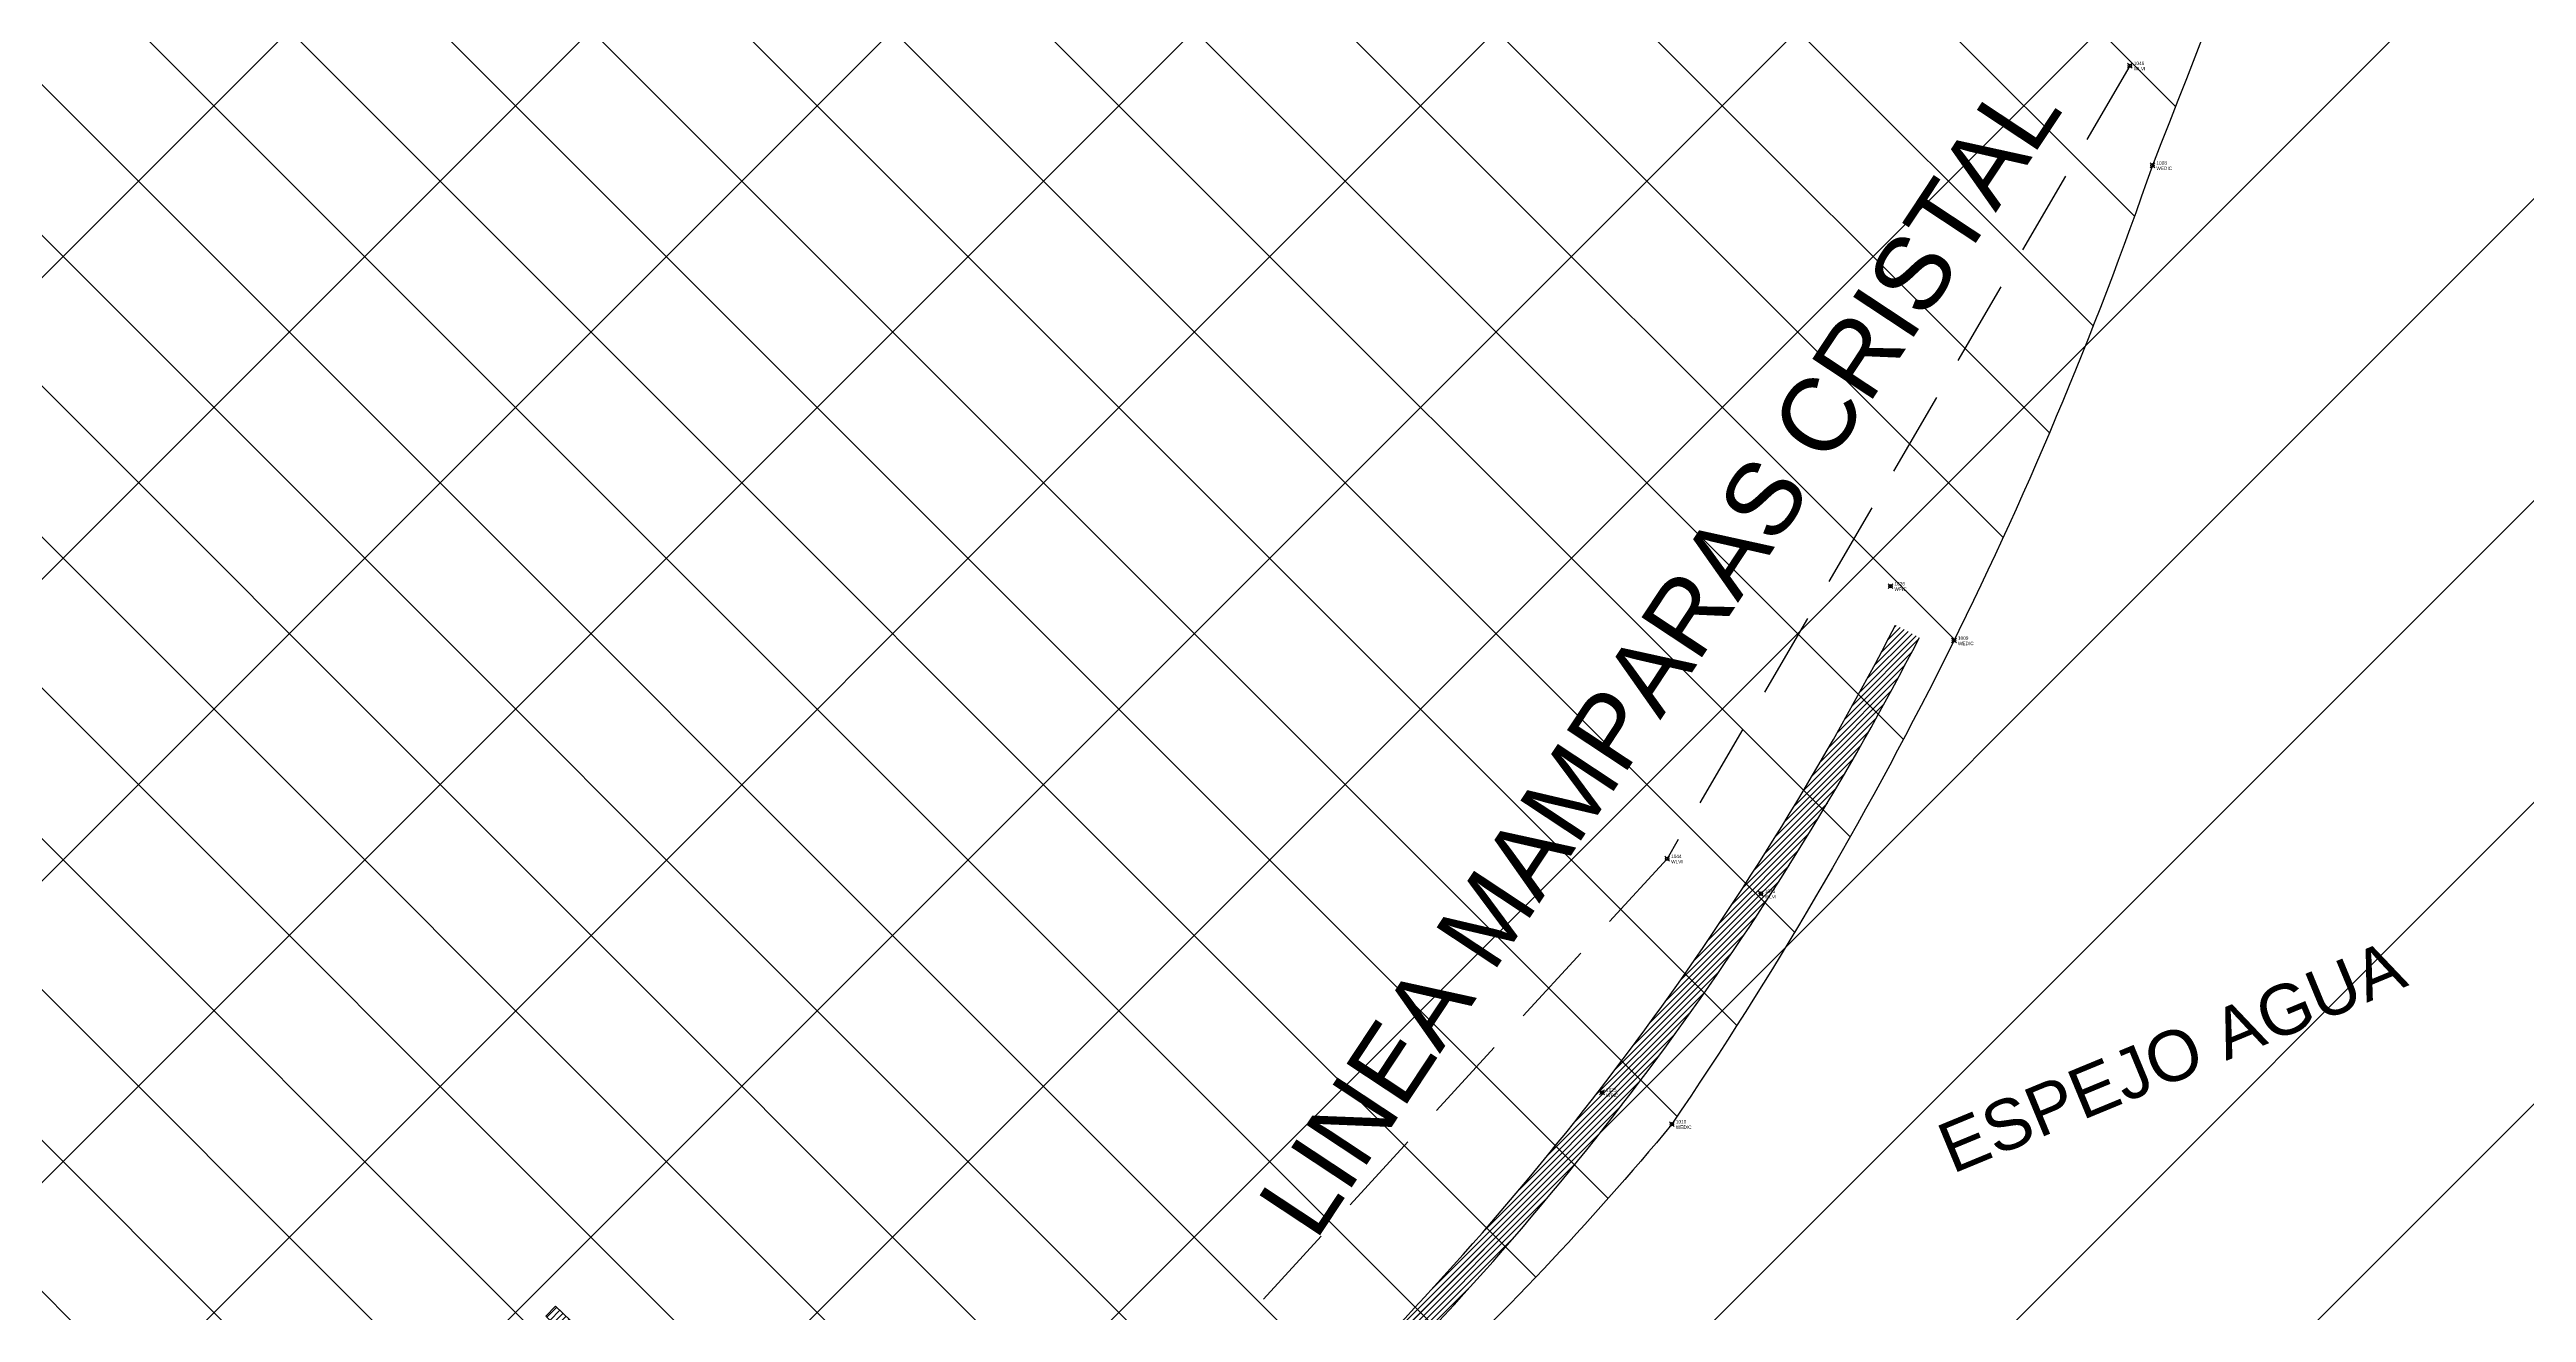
# Model space of a CAD drawing. Extents: x 352140 to 354978, y 6304672 to 6307963.
# Drawn here: x 352557.92 to 352594.79, y 6305464.39 to 6305483.18 of the extents above; entities that cross this region are included whole.
import ezdxf

# ---------------------------------------------------------------- set-up
doc = ezdxf.new("R2010")
doc.units = 0
doc.linetypes.add('DIVIDE', pattern=[1.25, 0.5, -0.25, 0, -0.25, 0, -0.25])
doc.linetypes.add('HIDDEN', pattern=[9.525, 6.35, -3.175])
doc.layers.get('0').update_dxf_attribs({"linetype": 'CONTINUOUS'})
for name, color, linetype in [('0-LEVANTAMIENTO 2020.SEP', 252, 'CONTINUOUS'), ('02_Geo ext_Acotamiento', 7, 'CONTINUOUS'), ('1-LINEA DE CIERRO', 7, 'DIVIDE'), ('1-LINEA EXTERIOR EDIFICIO MADERAS', 252, 'CONTINUOUS'), ('1-LINEA MAMPARA DE CRISTAL', 7, 'HIDDEN'), ('1-MURO', 7, 'CONTINUOUS'), ('2-ACHURADO MURO', 9, 'CONTINUOUS'), ('V-NODE-TEXT5', 5, 'CONTINUOUS')]:
    doc.layers.add(name, color=color, linetype=linetype)
doc.styles.add('A', font='arial.ttf', dxfattribs={"height": 2})
doc.styles.add('ROMANS', font='romans.shx', dxfattribs={"width": 0.75})
doc.dimstyles.new('Principal', dxfattribs={"dimscale": 0, "dimtxt": 2, "dimasz": 2, "dimexe": 1, "dimexo": 1, "dimtad": 1, "dimrnd": 0.05, "dimzin": 1, "dimtxsty": 'ROMANS', "dimcen": 2.5, "dimclrt": 2, "dimaunit": 2, "dimadec": 0, "dimazin": 0, "dimtfac": 1, "dimtmove": 0, "dimatfit": 3, "dimfxl": 1, "dimfxlon": 1, "dimarcsym": 0})

# ---------------------------------------------------------------- blocks, each defined once
blk = doc.blocks.new('*U621', base_point=(352581.029, 6305467.661))
at = {"layer": 'V-NODE-TEXT5', "lineweight": -2}
for p, q in [((352580.993, 6305467.625), (352581.065, 6305467.697)), ((352580.993, 6305467.697), (352581.065, 6305467.625))]:
    blk.add_line(p, q, dxfattribs=at)
blk.add_circle((352581.029, 6305467.661), 0.0254, dxfattribs=at)
at = {"layer": 'V-NODE-TEXT5', "color": 0, "linetype": 'ByBlock', "char_height": 0.0508}
for s, insert, attachment_point in [('WPIC', (352581.088, 6305467.642), 1), ('1025', (352581.088, 6305467.697), 4)]:
    blk.add_mtext(s, dxfattribs=dict(at, insert=insert, attachment_point=attachment_point))
blk = doc.blocks.new('*U622', base_point=(352585.322, 6305475.195))
at = {"layer": 'V-NODE-TEXT5', "lineweight": -2}
for p, q in [((352585.286, 6305475.159), (352585.358, 6305475.231)), ((352585.286, 6305475.231), (352585.358, 6305475.159))]:
    blk.add_line(p, q, dxfattribs=at)
blk.add_circle((352585.322, 6305475.195), 0.0254, dxfattribs=at)
at = {"layer": 'V-NODE-TEXT5', "color": 0, "linetype": 'ByBlock', "char_height": 0.0508}
for s, insert, attachment_point in [('1026', (352585.381, 6305475.231), 4), ('WPIC', (352585.381, 6305475.176), 1)]:
    blk.add_mtext(s, dxfattribs=dict(at, insert=insert, attachment_point=attachment_point))
blk = doc.blocks.new('*U649', base_point=(352581.998, 6305471.139))
at = {"layer": 'V-NODE-TEXT5', "lineweight": -2}
for p, q in [((352581.962, 6305471.103), (352582.034, 6305471.175)), ((352581.962, 6305471.175), (352582.034, 6305471.103))]:
    blk.add_line(p, q, dxfattribs=at)
blk.add_circle((352581.998, 6305471.139), 0.0254, dxfattribs=at)
at = {"layer": 'V-NODE-TEXT5', "color": 0, "linetype": 'ByBlock', "char_height": 0.0508}
for s, insert, attachment_point in [('1044', (352582.057, 6305471.175), 4), ('WLVI', (352582.057, 6305471.12), 1)]:
    blk.add_mtext(s, dxfattribs=dict(at, insert=insert, attachment_point=attachment_point))
blk = doc.blocks.new('*U650', base_point=(352583.393, 6305470.619))
at = {"layer": 'V-NODE-TEXT5', "lineweight": -2}
for p, q in [((352583.357, 6305470.583), (352583.429, 6305470.655)), ((352583.357, 6305470.655), (352583.429, 6305470.583))]:
    blk.add_line(p, q, dxfattribs=at)
blk.add_circle((352583.393, 6305470.619), 0.0254, dxfattribs=at)
at = {"layer": 'V-NODE-TEXT5', "color": 0, "linetype": 'ByBlock', "char_height": 0.0508}
for s, insert, attachment_point in [('WLVI', (352583.452, 6305470.6), 1), ('1045', (352583.452, 6305470.655), 4)]:
    blk.add_mtext(s, dxfattribs=dict(at, insert=insert, attachment_point=attachment_point))
blk = doc.blocks.new('*U651', base_point=(352588.885, 6305482.941))
at = {"layer": 'V-NODE-TEXT5', "lineweight": -2}
for p, q in [((352588.849, 6305482.905), (352588.921, 6305482.977)), ((352588.849, 6305482.977), (352588.921, 6305482.905))]:
    blk.add_line(p, q, dxfattribs=at)
blk.add_circle((352588.885, 6305482.941), 0.0254, dxfattribs=at)
at = {"layer": 'V-NODE-TEXT5', "color": 0, "linetype": 'ByBlock', "char_height": 0.0508}
for s, insert, attachment_point in [('1046', (352588.944, 6305482.977), 4), ('WLVI', (352588.944, 6305482.922), 1)]:
    blk.add_mtext(s, dxfattribs=dict(at, insert=insert, attachment_point=attachment_point))
blk = doc.blocks.new('*U690', base_point=(352589.221, 6305481.458))
at = {"layer": 'V-NODE-TEXT5', "lineweight": -2}
for p, q in [((352589.185, 6305481.422), (352589.257, 6305481.494)), ((352589.185, 6305481.494), (352589.257, 6305481.422))]:
    blk.add_line(p, q, dxfattribs=at)
blk.add_circle((352589.221, 6305481.458), 0.0254, dxfattribs=at)
at = {"layer": 'V-NODE-TEXT5', "color": 0, "linetype": 'ByBlock', "char_height": 0.0508}
for s, insert, attachment_point in [('1008', (352589.28, 6305481.494), 4), ('WEDIC', (352589.28, 6305481.439), 1)]:
    blk.add_mtext(s, dxfattribs=dict(at, insert=insert, attachment_point=attachment_point))
blk = doc.blocks.new('*U691', base_point=(352586.267, 6305474.387))
at = {"layer": 'V-NODE-TEXT5', "lineweight": -2}
for p, q in [((352586.231, 6305474.351), (352586.303, 6305474.423)), ((352586.231, 6305474.423), (352586.303, 6305474.351))]:
    blk.add_line(p, q, dxfattribs=at)
blk.add_circle((352586.267, 6305474.387), 0.0254, dxfattribs=at)
at = {"layer": 'V-NODE-TEXT5', "color": 0, "linetype": 'ByBlock', "char_height": 0.0508}
for s, insert, attachment_point in [('WEDIC', (352586.326, 6305474.368), 1), ('1009', (352586.326, 6305474.423), 4)]:
    blk.add_mtext(s, dxfattribs=dict(at, insert=insert, attachment_point=attachment_point))
blk = doc.blocks.new('*U692', base_point=(352582.068, 6305467.188))
at = {"layer": 'V-NODE-TEXT5', "lineweight": -2}
for p, q in [((352582.032, 6305467.152), (352582.104, 6305467.224)), ((352582.032, 6305467.224), (352582.104, 6305467.152))]:
    blk.add_line(p, q, dxfattribs=at)
blk.add_circle((352582.068, 6305467.188), 0.0254, dxfattribs=at)
at = {"layer": 'V-NODE-TEXT5', "color": 0, "linetype": 'ByBlock', "char_height": 0.0508}
for s, insert, attachment_point in [('WEDIC', (352582.127, 6305467.169), 1), ('1010', (352582.127, 6305467.224), 4)]:
    blk.add_mtext(s, dxfattribs=dict(at, insert=insert, attachment_point=attachment_point))
blk = doc.blocks.new('*D1356')
at = {"layer": '02_Geo ext_Acotamiento', "color": 0, "lineweight": -2, "transparency": 16777216}
blk.add_line((352474.093, 6305972.205), (352473.119, 6305978.179), dxfattribs=at)
at = {"layer": '02_Geo ext_Acotamiento', "color": 0, "transparency": 16777216}
blk.add_solid([(352473.283, 6305978.206), (352472.954, 6305978.153), (352472.958, 6305979.166)], dxfattribs=at)
at = {"layer": '02_Geo ext_Acotamiento', "color": 2, "transparency": 16777216, "insert": (352474.582, 6305974.845), "char_height": 1, "attachment_point": 5, "rotation": 279.2575, "style": 'ROMANS'}
blk.add_mtext('R765,10', dxfattribs=at)

msp = doc.modelspace()

# ---------------------------------------------------------------- hatches: boundary and pattern name
at = {"layer": '0-LEVANTAMIENTO 2020.SEP'}
h = msp.add_hatch(dxfattribs=at)
h.set_pattern_fill('ANSI31', color=252)
h.paths.add_polyline_path([(352458.213, 6305401.216), (352452.503, 6305398.982), (352452.816, 6305399.28), (352452.609, 6305399.636), (352451.638, 6305400.227), (352457.678, 6305402.577), (352457.689, 6305402.79), (352457.683, 6305402.996), (352454.252, 6305411.685), (352450.931, 6305420.069), (352447.151, 6305429.404), (352442.008, 6305442.347), (352436.835, 6305455.304), (352430.757, 6305470.685), (352440.792, 6305475.07), (352451.682, 6305479.894), (352465.771, 6305486.18), (352480.216, 6305492.535), (352496.407, 6305499.712), (352513.657, 6305507.299), (352529.161, 6305514.161), (352541.959, 6305519.8), (352561.927, 6305528.675), (352571.449, 6305540.268), (352583.647, 6305555.178), (352598.213, 6305545.789), (352605.453, 6305541.805), (352602.222, 6305538.721), (352606.073, 6305535.813), (352608.645, 6305532.42), (352608.792, 6305532.234), (352608.857, 6305528.43), (352613.727, 6305525.092), (352613.927, 6305524.926), (352609.716, 6305517.616), (352604.317, 6305502.974), (352607.353, 6305483.644), (352606.958, 6305479.393), (352608.039, 6305476.818), (352609.065, 6305474.225), (352617.537, 6305468.424), (352618.346, 6305465.146), (352618.854, 6305464.849), (352618.951, 6305464.69), (352608.801, 6305460.676), (352599.579, 6305457.023), (352587.598, 6305452.326), (352574.209, 6305447), (352559.984, 6305441.387), (352541.368, 6305434.036), (352532.693, 6305430.631), (352523.045, 6305426.8), (352512.509, 6305422.629), (352503.01, 6305418.889), (352490.722, 6305414.053), (352481.682, 6305410.475), (352476.439, 6305408.401), (352468.05, 6305405.104)])
at = {"layer": '1-LINEA EXTERIOR EDIFICIO MADERAS'}
h = msp.add_hatch(dxfattribs=at)
h.set_pattern_fill('ANSI31', color=252, scale=0.5, angle=90)
h.paths.add_polyline_path([(352509.254, 6305464.349), (352489.235, 6305457.311, 0.006593), (352483.626, 6305455.312, 0.225672), (352479.522, 6305451.091, 0.369359), (352482.833, 6305442.806, 0.105621), (352487.097, 6305441.999), (352494.78, 6305441.975, 0.022709), (352512.986, 6305443.076, 0.009245), (352519.629, 6305443.906, 0.008069), (352526.96, 6305445.081, 0.00776), (352532.19, 6305446.09, 0.003168), (352537.058, 6305447.14, 0.018522), (352547.928, 6305449.983, -0.000433), (352550.887, 6305450.916, 0.02483), (352567.437, 6305456.785, 0.024648), (352573.151, 6305459.473, 0.065043), (352578.117, 6305463.01, 0.03227), (352582.068, 6305467.188, 0.06625), (352589.221, 6305481.458, 0.027642), (352596.216, 6305502.437, 0.013828), (352598.79, 6305513.005, 0.018853), (352600.543, 6305523.006, 0.159831), (352600.113, 6305525.357, 0.093527), (352598.113, 6305527.807, 0.380747), (352588.95, 6305527.551), (352586.878, 6305524.749), (352584.88, 6305521.705), (352583.088, 6305518.971), (352579.481, 6305513.484), (352576.46, 6305508.881), (352569.643, 6305498.477), (352565.382, 6305491.97), (352560.315, 6305485.388), (352555.754, 6305481.548), (352539.433, 6305474.882), (352517.803, 6305467.362)])
at = {"layer": '2-ACHURADO MURO'}
h = msp.add_hatch(dxfattribs=at)
h.set_pattern_fill('ANSI31', color=256, scale=0.02)
h.set_pattern_definition([(45, (0, 0), (-0.04490128060535, 0.04490128060535), [])])
h.paths.add_polyline_path([(352570.127, 6305460.95, 0.077461), (352573.772, 6305461.139, 0.1474), (352577.629, 6305463.242, 0.075621), (352585.753, 6305474.432), (352585.398, 6305474.616, -0.075621), (352577.344, 6305463.523, -0.1474), (352573.69, 6305461.531, -0.07792), (352570.148, 6305461.35, 0.047976), (352569.972, 6305461.351, -0.182302), (352567.584, 6305462.442), (352565.452, 6305464.482), (352565.307, 6305464.33), (352567.765, 6305461.978), (352571.43, 6305456.525), (352572.974, 6305454.519, 0.226316), (352574.993, 6305453.567), (352584.314, 6305457.281), (352591.826, 6305460.311), (352591.829, 6305460.305), (352599.205, 6305463.245, 0.000013), (352599.064, 6305463.669), (352576.729, 6305454.766), (352575.547, 6305454.249, -0.302334), (352573.439, 6305454.899), (352572.008, 6305456.758), (352569.57, 6305460.251, -0.560443)])

# ---------------------------------------------------------------- linework, layer by layer
at = {"layer": '1-LINEA EXTERIOR EDIFICIO MADERAS', "flags": 128}
msp.add_lwpolyline([(352596.216, 6305502.437, -0.027642), (352589.221, 6305481.458, -0.06625), (352582.068, 6305467.188, -0.03227), (352578.117, 6305463.01, -0.065043), (352573.151, 6305459.473, -0.024648), (352567.437, 6305456.785, -0.02318), (352552.004, 6305451.255, -0.020574), (352550.949, 6305450.891, 0.000441), (352547.928, 6305449.983, -0.018522), (352537.058, 6305447.14, -0.003168), (352532.19, 6305446.09, -0.00776), (352526.96, 6305445.081, -0.008069), (352519.629, 6305443.906, -0.009245)], format="xyb", dxfattribs=at)
at = {"layer": '1-LINEA MAMPARA DE CRISTAL', "ltscale": 0.2, "flags": 128}
for points in [[(352588.885, 6305482.941), (352581.998, 6305471.139)], [(352581.998, 6305471.139), (352575.08, 6305463.592)]]:
    msp.add_lwpolyline(points, dxfattribs=at)
at = {"layer": '1-MURO', "flags": 128}
for points in [[(352574.993, 6305453.567, -0.226316), (352572.974, 6305454.519), (352571.43, 6305456.525), (352567.765, 6305461.978), (352565.307, 6305464.33), (352565.452, 6305464.482), (352567.584, 6305462.442, 0.182302), (352569.972, 6305461.351, -0.047976), (352570.148, 6305461.35, 0.07792), (352573.69, 6305461.531, 0.1474), (352577.344, 6305463.523, 0.075621), (352585.398, 6305474.616)], [(352599.064, 6305463.669), (352576.729, 6305454.766), (352575.547, 6305454.249, -0.302334), (352573.439, 6305454.899), (352572.008, 6305456.758), (352569.57, 6305460.251, -0.546974), (352570.106, 6305460.952, 0.07792), (352573.772, 6305461.139, 0.1474), (352577.629, 6305463.242, 0.075621), (352585.753, 6305474.432)]]:
    msp.add_lwpolyline(points, format="xyb", dxfattribs=at)

# ---------------------------------------------------------------- block references
for name, p in [('*U651', (352588.885, 6305482.941)), ('*U690', (352589.221, 6305481.458)), ('*U622', (352585.322, 6305475.195)), ('*U691', (352586.267, 6305474.387)), ('*U649', (352581.998, 6305471.139)), ('*U650', (352583.393, 6305470.619)), ('*U621', (352581.029, 6305467.661)), ('*U692', (352582.068, 6305467.188))]:
    msp.add_blockref(name, p)

# ---------------------------------------------------------------- texts
at = {"layer": '1-LINEA DE CIERRO', "style": 'A'}
for s, height, rotation, p in [('LINEA MAMPARAS CRISTAL', 1.08, 56.5389, (352576.764, 6305465.432)), ('ESPEJO AGUA', 0.74738, 22.4645, (352586.242, 6305466.444))]:
    msp.add_text(s, height=height, rotation=rotation, dxfattribs=at).set_placement(p)

# ---------------------------------------------------------------- dimensions: what is measured, and where the dimension line sits
at = {"layer": '02_Geo ext_Acotamiento'}
dim = msp.add_radius_dim(center=(352596.042, 6305224.025), mpoint=(352472.958, 6305979.166), dimstyle='Principal', override={"dimscale": 0, "dimaunit": 0, "dimfxl": 0.22, "dimarcsym": 1}, dxfattribs=at)
dim.commit()
dim.dimension.update_dxf_attribs({"geometry": '*D1356', "text_midpoint": (352473.686, 6305974.698), "dimtype": 164})

doc.saveas('drawing.dxf')
